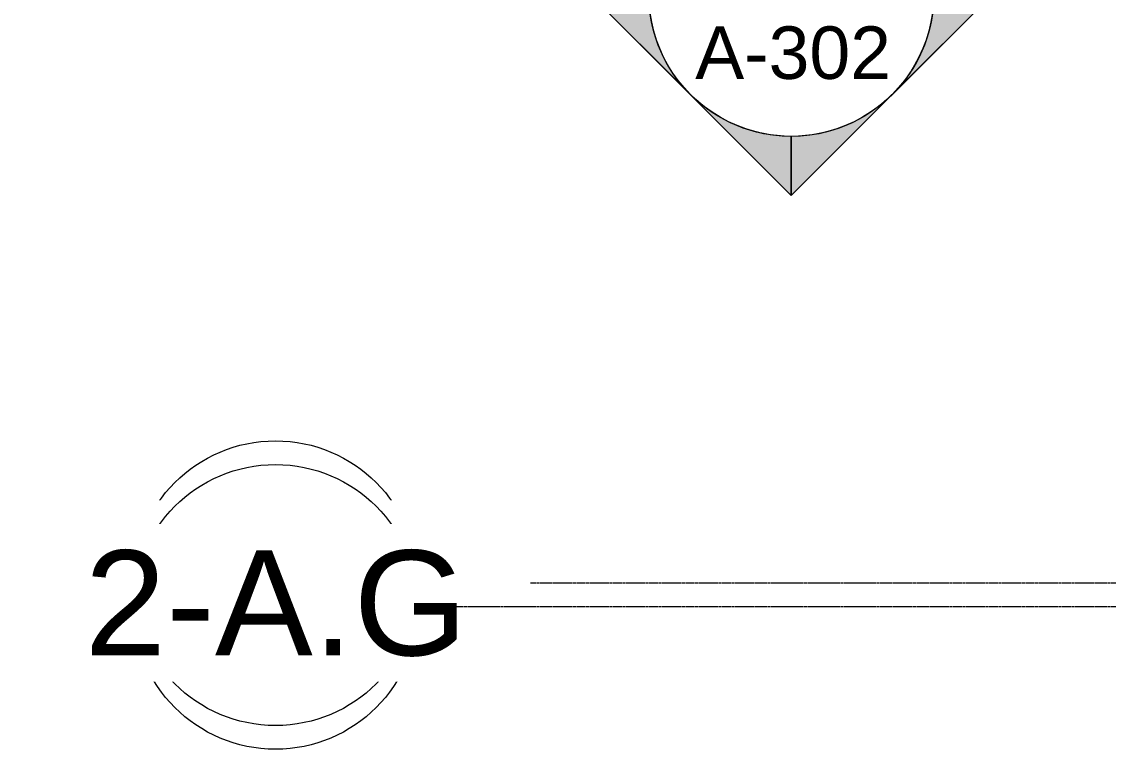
# Model space of a CAD drawing. Header units: inches. Extents: x 21035 to 27109, y -23277 to -20247.
# Drawn here: x 21545.1 to 21911.4, y -22843.3 to -22598 of the extents above; entities that cross this region are included whole.
import ezdxf

# ---------------------------------------------------------------- set-up
doc = ezdxf.new("R2010")
doc.units = ezdxf.units.IN
doc.header["$MEASUREMENT"] = 0
doc.linetypes.add('Grid Line 1_2_', pattern=[0.875, 0.5, -0.125, 0.125, -0.125])
for name, color, linetype, lineweight in [('G-ANNO-SYMB', 111, 'Continuous', 9), ('S-GRID', 1, 'Continuous', 9), ('S-GRID-IDEN', 1, 'Continuous', 9)]:
    doc.layers.add(name, color=color, linetype=linetype, lineweight=lineweight)
doc.styles.add('Arial', font='arial.ttf', dxfattribs={"height": 35.407186})
doc.styles.add('Arial_1', font='arial.ttf', dxfattribs={"height": 17.703593})

# ---------------------------------------------------------------- blocks, each defined once
blk = doc.blocks.new('Section - Section Head - Filled-1526-RCP - First Floor')
at = {"layer": 'G-ANNO-SYMB'}
h = blk.add_hatch(color=256, dxfattribs=at)
edge = h.paths.add_edge_path(flags=0)
edge.add_line((-0.4268, 0.1768), (-0.25, 0.3536))
edge.add_line((-0.25, 0.3536), (-0.25, 0.25))
edge.add_arc((-0.25, 0), 0.25, 90, 135)
h = blk.add_hatch(color=256, dxfattribs=at)
edge = h.paths.add_edge_path(flags=0)
edge.add_arc((-0.25, 0), 0.25, 45, 90)
edge.add_line((-0.25, 0.25), (-0.25, 0.3536))
edge.add_line((-0.25, 0.3536), (-0.0732, 0.1768))
h = blk.add_hatch(color=256, dxfattribs=at)
edge = h.paths.add_edge_path(flags=0)
edge.add_arc((-0.25, 0), 0.2503, 137.9216, 180)
edge.add_line((-0.5003, 0), (-0.6036, 0))
edge.add_line((-0.6036, 0), (-0.4358, 0.1678))
h = blk.add_hatch(color=256, dxfattribs=at)
edge = h.paths.add_edge_path(flags=0)
edge.add_line((-0.0642, 0.1678), (0.1036, 0))
edge.add_line((0.1036, 0), (0.0003, 0))
edge.add_arc((-0.25, 0), 0.2503, 0, 42.0784)
for p, q in [((-0.25, 0.3536), (-0.6036, 0)), ((-0.25, 0.3536), (-0.4268, 0.1768)), ((-0.25, 0.3536), (0.1036, 0)), ((-0.25, 0.25), (-0.25, 0.3536)), ((-0.0732, 0.1768), (-0.25, 0.3536)), ((-0.25, 0.3536), (-0.25, 0.25)), ((-0.4358, 0.1678), (-0.6036, 0)), ((0.1036, 0), (-0.0642, 0.1678)), ((-0.6036, 0), (-0.5003, 0)), ((0.0003, 0), (0.1036, 0)), ((-0.5, 0), (-0.6036, 0)), ((0, 0), (0.1036, 0))]:
    blk.add_line(p, q, dxfattribs=at)
for radius, start, end in [(0.25, 360, 180), (0.25, 90, 135), (0.25, 45, 90), (0.2503, 137.9216, 180), (0.2503, 0, 42.0784), (0.25, 180, 360)]:
    blk.add_arc((-0.25, 0), radius, start, end, dxfattribs=at)
blk = doc.blocks.new('Grid - Grid Head - Circle-14747-RCP - First Floor')
at = {"layer": 'S-GRID-IDEN'}
blk.add_circle((0, 0), 0.25, dxfattribs=at)

msp = doc.modelspace()

# ---------------------------------------------------------------- block references
at = {"layer": 'G-ANNO-SYMB', "extrusion": (0, 0, -1), "xscale": 191.9999999999999, "yscale": 191.9999999999999, "zscale": 191.9999999999999, "rotation": 180}
msp.add_blockref('Section - Section Head - Filled-1526-RCP - First Floor', (-21852.53, -22588.63), dxfattribs=at)
at = {"layer": 'S-GRID-IDEN', "xscale": 191.9999999999999, "yscale": 191.9999999999999, "zscale": 191.9999999999999, "rotation": 89.9999999999998}
msp.add_blockref('Grid - Grid Head - Circle-14747-RCP - First Floor', (21630.64, -22787.3), dxfattribs=at)

# ---------------------------------------------------------------- texts
at = {"layer": 'G-ANNO-SYMB', "insert": (21805.15, -22599.56), "char_height": 17.704, "width": 78.624, "attachment_point": 2, "line_spacing_factor": 0.938532, "style": 'Arial_1'}
msp.add_mtext('A-302', dxfattribs=at)

# ---------------------------------------------------------------- next in the draw order: texts
at = {"layer": 'S-GRID-IDEN', "insert": (21630.83, -22768.24), "char_height": 35.407, "width": 85.104, "attachment_point": 2, "line_spacing_factor": 0.938532, "style": 'Arial', "bg_fill": 3, "box_fill_scale": 1.25, "bg_fill_color": 0, "bg_fill_transparency": 0}
msp.add_mtext('3-1', dxfattribs=at)

# ---------------------------------------------------------------- next in the draw order: linework, layer by layer
at = {"layer": 'S-GRID', "linetype": 'Grid Line 1_2_'}
msp.add_line((26557.32, -22787.3), (21678.64, -22787.3), dxfattribs=at)

# ---------------------------------------------------------------- next in the draw order: block references
at = {"layer": 'S-GRID-IDEN', "xscale": 191.9999999999999, "yscale": 191.9999999999999, "zscale": 191.9999999999999, "rotation": 89.9999999999998}
msp.add_blockref('Grid - Grid Head - Circle-14747-RCP - First Floor', (21630.64, -22795.3), dxfattribs=at)

# ---------------------------------------------------------------- next in the draw order: texts
at = {"layer": 'S-GRID-IDEN', "insert": (21630.83, -22776.24), "char_height": 35.407, "width": 147.312, "attachment_point": 2, "line_spacing_factor": 0.938532, "style": 'Arial', "bg_fill": 3, "box_fill_scale": 1.25, "bg_fill_color": 0, "bg_fill_transparency": 0}
msp.add_mtext('3-1.G', dxfattribs=at)

# ---------------------------------------------------------------- next in the draw order: linework, layer by layer
at = {"layer": 'S-GRID', "linetype": 'Grid Line 1_2_'}
msp.add_line((26557.32, -22795.3), (21678.64, -22795.3), dxfattribs=at)

# ---------------------------------------------------------------- next in the draw order: block references
at = {"layer": 'S-GRID-IDEN', "xscale": 191.9999999999999, "yscale": 191.9999999999999, "zscale": 191.9999999999999, "rotation": 89.9999999999998}
msp.add_blockref('Grid - Grid Head - Circle-14747-RCP - First Floor', (21630.64, -22787.3), dxfattribs=at)

# ---------------------------------------------------------------- next in the draw order: texts
at = {"layer": 'S-GRID-IDEN', "insert": (21630.83, -22768.24), "char_height": 35.407, "width": 91.584, "attachment_point": 2, "line_spacing_factor": 0.938532, "style": 'Arial', "bg_fill": 3, "box_fill_scale": 1.25, "bg_fill_color": 0, "bg_fill_transparency": 0}
msp.add_mtext('2-A', dxfattribs=at)

# ---------------------------------------------------------------- next in the draw order: linework, layer by layer
at = {"layer": 'S-GRID', "linetype": 'Grid Line 1_2_'}
msp.add_line((26557.32, -22787.3), (21678.64, -22787.3), dxfattribs=at)

# ---------------------------------------------------------------- next in the draw order: block references
at = {"layer": 'S-GRID-IDEN', "xscale": 191.9999999999999, "yscale": 191.9999999999999, "zscale": 191.9999999999999, "rotation": 89.9999999999998}
msp.add_blockref('Grid - Grid Head - Circle-14747-RCP - First Floor', (21630.64, -22795.3), dxfattribs=at)

# ---------------------------------------------------------------- next in the draw order: texts
at = {"layer": 'S-GRID-IDEN', "insert": (21630.83, -22776.24), "char_height": 35.407, "width": 153.792, "attachment_point": 2, "line_spacing_factor": 0.938532, "style": 'Arial', "bg_fill": 3, "box_fill_scale": 1.25, "bg_fill_color": 0, "bg_fill_transparency": 0}
msp.add_mtext('2-A.G', dxfattribs=at)

# ---------------------------------------------------------------- next in the draw order: linework, layer by layer
at = {"layer": 'S-GRID', "linetype": 'Grid Line 1_2_'}
msp.add_line((26557.32, -22795.3), (21678.64, -22795.3), dxfattribs=at)

doc.saveas('drawing.dxf')
